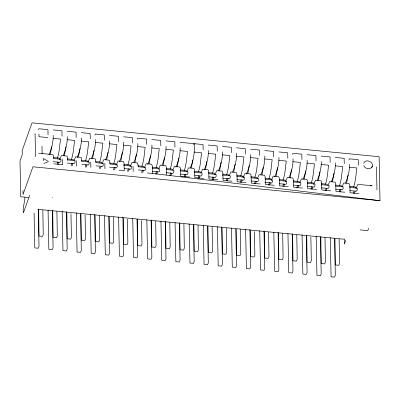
<?xml version="1.0" encoding="UTF-8"?>
<svg xmlns="http://www.w3.org/2000/svg" width="400" height="400" viewBox="0 0 400 400"><rect width="100%" height="100%" fill="white"/><g stroke="black" fill="none" stroke-linecap="round" stroke-linejoin="round"><path stroke-width="0.6" d="M24.905 197.415C24.925 202.635 22.375 207.54 23.43 212.835L29.71 195.2M53.195 135.315C53.4 142.055 51.59 148.625 48.96 154.785M67.265 136.69C67.44 143.215 65.805 149.61 63.235 155.575M70.97 213.685L71.42 237.14L70.715 239.12L67.185 238.775L66.85 212.79M81.375 138.065C81.575 144.805 79.77 151.375 77.135 157.53M85.08 215.06L85.53 238.52L84.825 240.495L81.3 240.15L80.96 214.165M95.485 139.445C95.665 145.97 94.025 152.365 91.455 158.33M109.595 140.82C109.775 147.345 108.135 153.74 105.565 159.705M123.705 142.195C123.91 148.935 122.1 155.51 119.47 161.665M127.415 219.195L127.865 242.65L127.16 244.625L123.63 244.285L123.295 218.3M137.82 143.575C137.995 150.1 136.36 156.495 133.79 162.46M141.525 220.57L141.975 244.025L141.27 246.005L137.74 245.66L137.405 219.675M151.93 144.95C152.13 151.69 150.325 158.26 147.695 164.415M166.04 146.33C166.22 152.855 164.58 159.25 162.01 165.21M180.15 147.705C180.355 154.445 178.545 161.015 175.915 167.17M208.375 150.46C208.575 157.2 206.765 163.77 204.135 169.925M222.485 151.835C222.66 158.36 221.025 164.755 218.455 170.72M236.595 153.21C236.775 159.74 235.135 166.135 232.565 172.095M250.705 154.59C250.91 161.33 249.1 167.9 246.47 174.055M254.415 231.585L254.865 255.04L254.16 257.02L250.63 256.675L250.295 230.69M264.815 155.965C264.995 162.49 263.36 168.885 260.79 174.85M278.93 157.345C279.13 164.085 277.32 170.655 274.69 176.81M293.04 158.72C293.215 165.245 291.58 171.64 289.01 177.605M307.15 160.095C307.355 166.835 305.545 173.405 302.915 179.56M310.86 237.09L311.305 260.55L310.6 262.525L307.075 262.18L306.735 236.195M321.26 161.475C321.44 168 319.8 174.395 317.23 180.36M335.37 162.85C335.55 169.375 333.915 175.77 331.345 181.735M349.485 164.225C349.66 170.755 348.025 177.15 345.455 183.11M35.525 156.655L35.065 133.55M38.67 210.04L39.01 236.025L42.535 236.37L43.24 234.39L42.84 210.165M52.74 211.415L53.075 237.4L56.605 237.745L57.31 235.765L56.905 211.535M95.07 215.545L95.41 241.53L98.935 241.875L99.64 239.895L99.24 215.67M109.185 216.92L109.52 242.905L113.05 243.25L113.75 241.27L113.35 217.045M151.515 221.05L151.855 247.035L155.38 247.38L156.085 245.405L155.685 221.175M165.625 222.43L165.965 248.415L169.49 248.76L170.195 246.78L169.795 222.55M179.74 223.805L180.075 249.79L183.605 250.135L184.305 248.155L183.905 223.93M193.85 225.18L194.185 251.165L197.715 251.51L198.42 249.535L198.015 225.305M207.96 226.56L208.295 252.545L211.825 252.89L212.53 250.91L212.13 226.685M222.07 227.935L222.41 253.92L225.935 254.265L226.64 252.285L226.24 228.06M236.18 229.315L236.52 255.3L240.045 255.64L240.75 253.665L240.35 229.435M264.405 232.065L264.74 258.05L268.27 258.395L268.975 256.42L268.57 232.19M278.515 233.445L278.855 259.43L282.38 259.775L283.085 257.795L282.685 233.565M292.625 234.82L292.965 260.805L296.49 261.15L297.195 259.17L296.795 234.945M320.85 237.575L321.185 263.56L324.715 263.905L325.42 261.925L325.015 237.7M334.96 238.95L335.295 264.935L338.825 265.28L339.53 263.3L339.125 239.075M376.505 166.865L376.97 189.975M51.65 146.795L50.34 154.2M65.84 146.96L64.405 155.57M79.95 148.34L78.515 156.945M94 150.32L92.63 158.325M108.05 152.3L106.74 159.7M122.285 152.47L120.85 161.08M136.335 154.45L134.96 162.455M150.445 155.825L149.075 163.83M164.495 157.81L163.185 165.21M178.73 157.975L177.295 166.585M192.78 159.96L191.405 167.96M206.89 161.335L205.515 169.34M221.06 162.11L219.63 170.715M235.11 164.09L233.74 172.095M249.225 165.465L247.85 173.47M263.275 167.445L261.96 174.845M277.505 167.615L276.07 176.225M291.555 169.595L290.185 177.6M305.665 170.975L304.295 178.975M319.84 171.745L318.405 180.355M333.95 173.125L332.515 181.73M348 175.105L346.625 183.11M345.715 240.28L344.41 244.155L344.305 238.78M371.865 167.58C375.18 162.575 365.82 157.845 363.63 163.28M57.175 163.915L57.79 161.81M71.09 165.885L71.855 163.18M85.2 167.26L85.965 164.56M99.31 168.64L99.76 166.84M113.42 170.015L114.19 167.315M127.535 171.39L128.3 168.69M141.645 172.77L142.41 170.065M155.755 174.145L156.52 171.445M169.865 175.525L170.635 172.82M184.125 176.3L184.745 174.195M198.09 178.275L198.855 175.575M212.2 179.655L212.965 176.95M226.31 181.03L227.075 178.33M240.42 182.405L241.19 179.705M254.535 183.785L255.3 181.08M268.645 185.16L269.41 182.46M282.905 185.94L283.52 183.835M296.865 187.915L297.63 185.21M310.975 189.29L311.745 186.59M325.09 190.67L325.54 188.87M339.2 192.045L339.965 189.345M353.31 193.42L353.76 191.625M38.535 129.825L38.91 128.77L47.94 129.65L48.045 134.815M48.155 161.785L48.295 161.39L43.36 158.525M57.98 164.425L58.81 162.1M59.845 159.195L61.535 155.455L67.13 156.125L67.725 159.8M72.09 165.8L72.92 163.475M73.955 160.57L75.645 156.835L81.24 157.5L81.835 161.175M94.98 135.145L95.375 134.04L104.265 134.905L104.375 140.31M86.205 167.18L87.03 164.855M88.065 161.95L89.755 158.21L95.35 158.875L95.95 162.555M100.315 168.555L101.14 166.23M102.175 163.325L103.87 159.59L109.46 160.255L110.06 163.93M114.425 169.93L115.255 167.605M116.08 165.285L117.98 160.965L123.575 161.63L124.075 163.615L124.28 170.71L119.055 170.2M137.315 139.28L137.71 138.17L146.6 139.04L146.71 144.44M128.535 171.31L129.365 168.985M130.4 166.08L132.09 162.34L137.685 163.005L138.28 166.685M142.645 172.685L143.475 170.36M144.305 168.035L146.2 163.72L151.42 164.23L152.095 165.115L152.295 166.365L152.5 173.465L380 200.67L379.12 156.72L32.03 122.855L22.17 150.545L22.255 154.605L20 160.93L20.72 196.76L28.48 197.52M156.76 174.06L157.585 171.74M158.62 168.835L160.31 165.095L165.905 165.76L166.41 167.745L166.61 174.84M170.87 175.44L171.695 173.115M172.73 170.21L174.425 166.47L179.645 166.98L180.315 167.865L180.52 169.12L180.72 176.22L189.61 177.085M193.76 144.785L194.155 143.68C194.75 151.955 193.79 160.38 190.235 167.965M184.98 176.815L185.81 174.49M186.84 171.585L188.535 167.85L193.755 168.36L194.425 169.245L194.63 170.5L194.835 177.595L203.725 178.46M199.09 178.195L199.92 175.87M200.955 172.965L202.645 169.225L207.865 169.735L208.54 170.62L208.74 171.875L208.945 178.97L217.835 179.84M213.205 179.57L214.03 177.245M215.065 174.34L216.755 170.605L221.98 171.115L222.65 172L222.85 173.25L223.055 180.35L231.945 181.215M227.315 180.945L228.14 178.62M229.175 175.715L230.87 171.98L236.09 172.49L236.76 173.375L236.965 174.63L237.165 181.725L246.055 182.595M241.425 182.325L242.25 180M243.08 177.675L244.98 173.355L250.2 173.865L250.87 174.75L251.075 176.005L251.275 183.105L260.165 183.97M255.535 183.7L256.365 181.375M257.4 178.47L259.09 174.735L264.31 175.245L264.98 176.13L265.185 177.38L265.39 184.48L274.28 185.345M269.645 185.075L270.475 182.755M271.3 180.43L273.2 176.11L278.42 176.62L279.095 177.505L279.295 178.76L279.5 185.855L288.39 186.725M292.535 154.425L292.93 153.315L301.82 154.185L301.93 159.585M283.76 186.455L284.585 184.13M285.62 181.225L287.31 177.485L292.535 177.995L293.205 178.88L293.405 180.135L293.61 187.235L302.5 188.1M297.87 187.83L298.695 185.505M299.73 182.6L301.425 178.865L306.645 179.375L307.315 180.26L307.52 181.515L307.72 188.61L316.61 189.475M311.98 189.21L312.805 186.885M313.84 183.98L315.535 180.24L320.755 180.75L321.13 180.905L321.63 182.89L321.835 189.985L330.725 190.855M326.09 190.585L326.92 188.26M327.955 185.355L329.645 181.62L334.865 182.125L335.24 182.285L335.74 184.265L335.945 191.365L344.835 192.23M348.98 159.93L349.375 158.825L358.265 159.69L358.375 165.095M340.2 191.96L341.03 189.635M342.065 186.73L343.755 182.995L348.975 183.505L349.65 184.39L349.85 185.645L350.055 192.74L358.945 193.61M354.315 193.34L355.14 191.015M356.175 188.11L357.865 184.37L372.09 185.74L370.49 185.78M368.625 228.325L367.805 230.625L360.045 229.87M372.415 166.03C371.125 170.06 365.065 169.36 363.81 165.625M57.325 158.17C59.455 152.04 59.67 145.375 60.545 139.04L53.065 138.31M71.39 159.545C73.52 153.41 73.735 146.75 74.615 140.415L67.135 139.685M85.5 160.92C87.635 154.79 87.85 148.125 88.725 141.79L81.245 141.06M99.61 162.3C101.745 156.165 101.96 149.505 102.835 143.17L95.355 142.44M113.72 163.675C115.855 157.54 116.07 150.88 116.945 144.545L109.465 143.815M127.835 165.05C129.965 158.92 130.18 152.255 131.055 145.92L123.58 145.19M141.945 166.43C144.075 160.295 144.29 153.635 145.17 147.3L137.69 146.57M156.055 167.805C158.19 161.675 158.405 155.01 159.28 148.675L151.8 147.945M170.165 169.18C172.3 163.05 172.515 156.385 173.39 150.05L165.91 149.32M184.28 170.56C186.41 164.425 186.625 157.765 187.5 151.43L180.02 150.7M198.39 171.935C200.52 165.805 200.735 159.14 201.61 152.805L194.135 152.075M212.5 173.315C214.63 167.18 214.845 160.52 215.725 154.185L208.245 153.455M226.61 174.69C228.745 168.555 228.96 161.895 229.835 155.56L222.355 154.83M240.72 176.065C242.855 169.935 243.07 163.27 243.945 156.935L236.465 156.205M254.835 177.445C256.965 171.31 257.18 164.65 258.055 158.315L250.575 157.585M268.945 178.82C271.075 172.69 271.29 166.025 272.165 159.69L264.69 158.96M283.055 180.195C285.185 174.065 285.4 167.4 286.28 161.065L278.8 160.335M297.165 181.575C299.3 175.44 299.515 168.78 300.39 162.445L292.91 161.715M311.275 182.95C313.41 176.82 313.625 170.155 314.5 163.82L307.02 163.09M325.39 184.33C327.52 178.195 327.735 171.535 328.61 165.2L321.135 164.47M339.5 185.705C341.63 179.57 341.845 172.91 342.725 166.575L335.245 165.845M353.61 187.08C355.74 180.95 355.96 174.285 356.835 167.95L349.355 167.22M67.295 160.465L67.54 159.9L75.02 160.63L75.055 162.42L74.095 163.715L67.19 163.04M123.74 165.97L123.985 165.405L131.46 166.135L131.5 167.925L130.84 169.145L124.21 168.605M222.52 175.61L222.76 175.045L230.24 175.775L230.275 177.565L229.615 178.78L222.99 178.245M321.295 185.245L321.54 184.68L329.015 185.41L329.05 187.205L328.095 188.5L321.19 187.825M43.855 163.485L47.62 162M53.09 129.915L61.98 130.78L62.04 136.18M67.155 131.285L76.045 132.155L76.155 137.555M81.265 132.665L90.155 133.53L90.265 138.935M109.485 135.415L118.375 136.285L118.485 141.69M123.6 136.795L132.49 137.66L132.595 143.065M151.82 139.545L160.71 140.415L160.82 145.82M165.93 140.925L174.82 141.79L174.93 147.195M180.045 142.3L203.045 144.545L203.15 149.95M208.265 145.055L217.155 145.92L217.265 151.325M222.375 146.43L231.265 147.3L231.375 152.705M236.485 147.81L245.375 148.675L245.485 154.08M250.6 149.185L259.49 150.055L259.595 155.455M264.71 150.56L273.6 151.43L273.705 156.835M278.82 151.94L287.71 152.805L287.82 158.21M307.04 154.695L315.93 155.56L316.04 160.965M321.155 156.07L330.045 156.935L330.15 162.34M335.265 157.445L344.155 158.315L344.26 163.72M47.99 137.585L38.96 136.705L39.015 133.935M53.315 157.535L59.07 158.095L59.91 159.53M67.38 158.905L73.135 159.47L73.605 159.845M81.49 160.285L87.245 160.845L88.085 162.28M95.605 161.66L101.355 162.22L102.2 163.66M109.715 163.035L115.465 163.6L116.31 165.035M123.825 164.415L129.58 164.975L130.42 166.41M137.935 165.79L143.69 166.35L144.53 167.79M152.045 167.165L157.8 167.73L158.64 169.165M166.16 168.545L171.91 169.105L172.38 169.48M180.27 169.92L186.02 170.48L186.865 171.92M194.38 171.3L200.135 171.86L200.6 172.235M208.49 172.675L214.245 173.235L215.085 174.675M222.605 174.05L228.355 174.615L229.195 176.05M236.715 175.43L242.465 175.99L243.31 177.425M250.825 176.805L256.58 177.365L257.42 178.805M264.935 178.18L270.69 178.745L271.53 180.18M279.045 179.56L284.8 180.12L285.64 181.56M293.16 180.935L298.91 181.495L299.38 181.875M307.27 182.315L313.02 182.875L313.865 184.31M321.38 183.69L327.135 184.25L327.6 184.625M335.49 185.065L341.245 185.63L342.085 187.065M349.6 186.445L355.355 187.005L356.195 188.44M53.475 158.525L60.95 159.255L60.985 161.045L60.03 162.345L53.125 161.67M81.65 161.275L89.13 162.005L89.165 163.795L88.505 165.01L81.88 164.475M95.76 162.65L103.24 163.38L103.275 165.175L102.62 166.39L95.99 165.85M109.87 164.03L117.35 164.76L117.385 166.55L116.43 167.845L109.525 167.17M138.095 166.78L145.575 167.51L145.61 169.305L144.95 170.52L138.32 169.98M152.205 168.16L159.685 168.89L159.72 170.68L159.06 171.895L152.435 171.36M166.315 169.535L173.795 170.265L173.83 172.055L172.87 173.355L165.97 172.68M180.425 170.915L187.905 171.645L187.94 173.435L187.285 174.65L180.655 174.115M194.54 172.29L202.015 173.02L202.055 174.81L201.395 176.025L194.765 175.49M208.65 173.665L216.13 174.395L216.165 176.19L215.505 177.405L208.875 176.865M236.87 176.42L244.35 177.15L244.385 178.94L243.73 180.16L237.1 179.62M250.985 177.795L258.46 178.525L258.495 180.32L257.84 181.535L251.21 180.995M265.095 179.175L272.57 179.905L272.61 181.695L271.65 182.99L264.745 182.32M279.205 180.55L286.685 181.28L286.72 183.07L286.06 184.29L279.43 183.75M293.315 181.93L300.795 182.66L300.83 184.45L300.17 185.665L293.545 185.13M307.425 183.305L314.905 184.035L314.94 185.825L314.285 187.04L307.655 186.505M335.65 186.06L343.13 186.79L343.165 188.58L342.505 189.795L335.875 189.26M349.76 187.435L357.24 188.165L357.275 189.955L356.615 191.175L349.99 190.635M53.765 163.83L62.655 164.7L62.505 159.29M147.28 172.955L152.5 173.465M380 200.67L32.915 166.8L23.055 194.49L22.97 190.43M52.58 197.375L52.855 197.4M37.82 209.325L343.985 239.2M38.58 153.2L52.69 154.595L53.36 155.48L53.66 158.425M334.57 238.48L335.305 275.17L334.6 277.145L331.07 276.805L330.285 237.63M320.445 236.485L321.19 273.795L320.49 275.77L316.96 275.425L316.175 236.25M306.335 235.105L307.08 272.415L306.375 274.395L302.85 274.05L302.065 234.875M292.22 233.73L292.97 271.04L292.265 273.015L288.74 272.67L287.955 233.5M278.11 232.355L278.86 269.66L278.155 271.64L274.625 271.295L273.84 232.12M264 230.975L264.75 268.285L264.045 270.265L260.515 269.92L259.73 230.745M249.89 229.6L250.635 266.91L249.935 268.885L246.405 268.54L245.62 229.365M235.79 228.845L236.525 265.53L235.82 267.51L232.295 267.165L231.51 227.99M221.665 226.845L222.415 264.155L221.71 266.13L218.185 265.79L217.4 226.615M207.57 226.09L208.305 262.78L207.6 264.755L204.07 264.41L203.285 225.235M193.445 224.09L194.195 261.4L193.49 263.38L189.96 263.035L189.175 223.86M179.335 222.715L180.08 260.025L179.375 262L175.85 261.655L175.065 222.485M165.225 221.34L165.97 258.645L165.265 260.625L161.74 260.28L160.955 221.105M151.11 219.96L151.86 257.27L151.155 259.25L147.63 258.905L146.84 219.73M137.015 219.205L137.75 255.895L137.045 257.87L133.515 257.525L132.73 218.35M133.06 166.175L133.17 171.58M122.89 217.205L123.64 254.515L122.935 256.495L119.405 256.15L118.62 216.975M108.79 216.45L109.525 253.14L108.82 255.115L105.295 254.775L104.51 215.6M104.84 163.42L104.945 168.825M94.67 214.455L95.415 251.765L94.71 253.74L91.185 253.395L90.4 214.22M90.725 162.045L90.835 167.445M80.57 213.7L81.305 250.385L80.6 252.365L77.07 252.02L76.285 212.845M76.615 160.665L76.725 166.07M66.445 211.7L67.195 249.01L66.49 250.985L62.96 250.64L62.175 211.47M52.335 210.325L53.08 247.63L52.38 249.61L48.85 249.265L48.065 210.09M43.22 158.92L43.255 160.71M41.985 146.285L42.135 153.895M38.27 208.95L39.015 246.26L38.31 248.235L34.785 247.895L34.085 213.07"/></g></svg>
